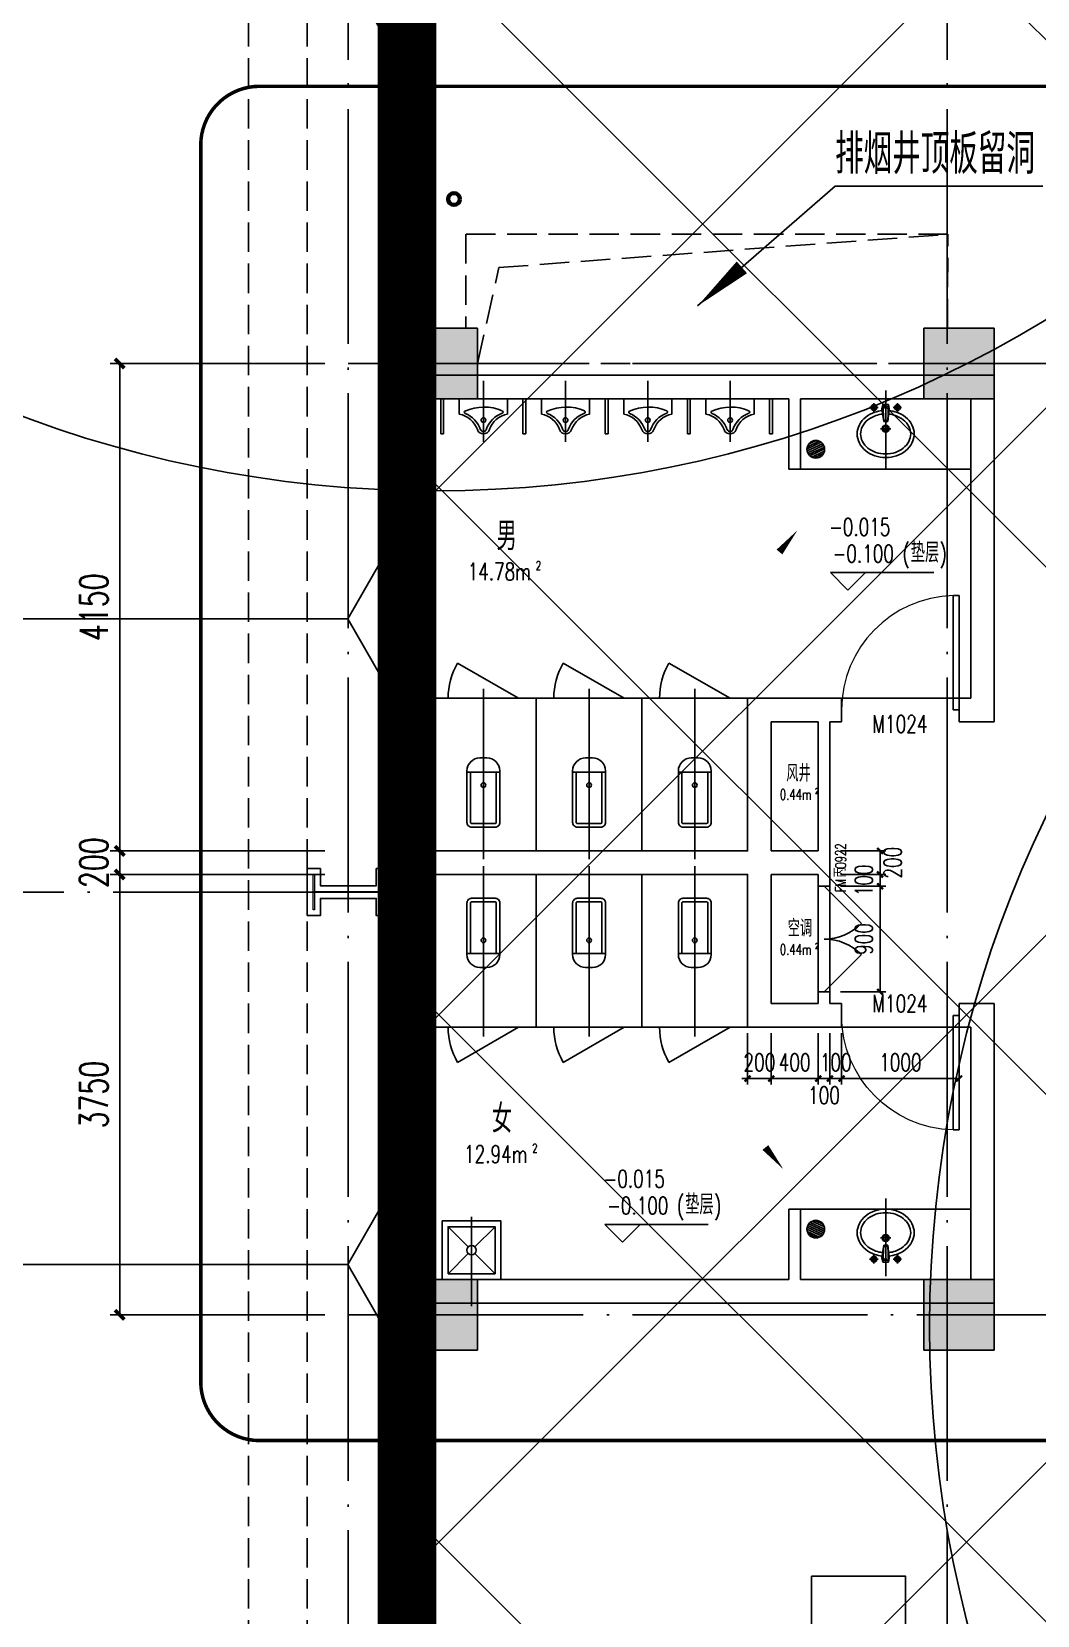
# Model space of a CAD drawing. Extents: x -821772 to -21949, y 506164 to 1049594.
# Drawn here: x -147149 to -138588, y 780662 to 794145 of the extents above; entities that cross this region are included whole.
import ezdxf
from ezdxf.xclip import XClip

# ---------------------------------------------------------------- set-up
doc = ezdxf.new("R2010")
doc.units = 0
doc.header["$LTSCALE"] = 1000
doc.header["$MEASUREMENT"] = 0
doc.header["$XCLIPFRAME"] = 2
for name, pattern in [('10平面20250807_t3$0$10平面$1$DOTE', [2.42, 2, -0.2, 0.02, -0.2]), ('10平面20250807_t3$0$DASH', [0.35, 0.25, -0.1]), ('10平面20250807_t3$0$DOTE', [2.42, 2, -0.2, 0.02, -0.2]), ('DASH', [0.35, 0.25, -0.1])]:
    doc.linetypes.add(name, pattern=pattern)
doc.layers.get('Defpoints').update_dxf_attribs({"color": 210})
for name, color, linetype, lineweight in [('1-防火分区线', 201, 'DASH', 50), ('10平面20250807_t3$0$LG-ZF消防', 1, 'Continuous', 60), ('10平面20250807_t3$0$S-col', 8, 'Continuous', 0)]:
    doc.layers.add(name, color=color, linetype=linetype, lineweight=lineweight)
for name, color, linetype in [('10平面20250807_t3$0$10平面$1$A-AXIS-DOTE', 8, '10平面20250807_t3$0$10平面$1$DOTE'), ('10平面20250807_t3$0$A-AXIS-DOTE', 8, '10平面20250807_t3$0$DOTE'), ('10平面20250807_t3$0$A-AXIS-DP', 8, 'Continuous'), ('10平面20250807_t3$0$A-AXIS-SYMB', 8, 'Continuous'), ('10平面20250807_t3$0$A-CURTAIN', 8, 'Continuous'), ('10平面20250807_t3$0$A-HATCH-2', 8, 'Continuous'), ('10平面20250807_t3$0$A-LIN-V', 8, 'Continuous'), ('10平面20250807_t3$0$A-WC', 8, 'Continuous'), ('10平面20250807_t3$0$A-WINDOW', 8, 'Continuous'), ('10平面20250807_t3$0$A-防火门窗', 8, 'Continuous'), ('10平面20250807_t3$0$AS-COLN', 8, 'Continuous'), ('10平面20250807_t3$0$AS-WALL', 8, 'Continuous'), ('10平面20250807_t3$0$AS-结构边线层', 8, 'Continuous'), ('10平面20250807_t3$0$DIM_ELEV', 8, 'Continuous'), ('10平面20250807_t3$0$PUB_HATCH', 8, 'Continuous'), ('10平面20250807_t3$0$PUB_TEXT', 8, 'Continuous'), ('10平面20250807_t3$0$SB_ZF消火栓', 10, 'Continuous'), ('10平面20250807_t3$0$建-引出', 8, 'Continuous'), ('10平面20250807_t3$0$建-房间', 8, 'Continuous'), ('10平面20250807_t3$0$建-标高', 8, 'Continuous'), ('10平面20250807_t3$0$建-门', 8, 'Continuous'), ('10平面20250807_t3$0$建-门窗编号', 8, 'Continuous'), ('PUB_HATCH', 8, 'Continuous')]:
    doc.layers.add(name, color=color, linetype=linetype)
doc.styles.add('10平面20250807_t3$0$_TCH_DIM_T3', font='SIMPLEX', dxfattribs={"width": 0.705882, "bigfont": 'GBCBIG'})
doc.styles.add('10平面20250807_t3$0$A-AREA', font='SIMPLEX', dxfattribs={"bigfont": 'GBCBIG'})
doc.styles.add('10平面20250807_t3$0$A-STANDARD', font='SIMPLEX', dxfattribs={"bigfont": 'GBCBIG'})
doc.styles.add('10平面20250807_t3$0$A-WIN-LABEL', font='SIMPLEX', dxfattribs={"bigfont": 'GBCBIG'})
doc.dimstyles.new('10平面20250807_t3$0$_TCH_ARCH&&50', dxfattribs={"dimtxt": 148.75, "dimasz": 50, "dimexe": 50, "dimexo": 50, "dimgap": 63.125, "dimtad": 1, "dimdec": 0, "dimzin": 0, "dimdsep": 46, "dimtxsty": '10平面20250807_t3$0$_TCH_DIM_T3', "dimblk": '10平面20250807_t3$0$_ArchTick', "dimcen": 0.09, "dimclrt": 7, "dimazin": 2, "dimtfac": 1, "dimtdec": 0, "dimtix": 1, "dimtmove": 2, "dimatfit": 3, "dimfxl": 0, "dimtolj": 1, "dimtzin": 0, "dimarcsym": 0})
doc.dimstyles.new('10平面20250807_t3$0$_TCH_ARCH&&80', dxfattribs={"dimtxt": 238, "dimasz": 80, "dimexe": 80, "dimexo": 80, "dimgap": 101, "dimtad": 1, "dimdec": 0, "dimzin": 0, "dimdsep": 46, "dimtxsty": '10平面20250807_t3$0$_TCH_DIM_T3', "dimblk": '10平面20250807_t3$0$_ArchTick', "dimcen": 0.09, "dimclrt": 7, "dimazin": 2, "dimtfac": 1, "dimtdec": 0, "dimtix": 1, "dimtmove": 2, "dimatfit": 3, "dimfxl": 0, "dimtolj": 1, "dimtzin": 0, "dimarcsym": 0})

# ---------------------------------------------------------------- blocks, each defined once
blk = doc.blocks.new('10平面20250807_t3$0$dote')
at = {"layer": '10平面20250807_t3$0$A-AXIS-DOTE'}
for p, q in [((76282.2, -68993.9), (76282.2, 36606.4)), ((81382.2, -68993.9), (81382.2, 36662.3)), ((76882.2, -68810), (76882.2, 36400)), ((76282.2, -13500), (98661.5, -13500)), ((76282.2, -18000), (-41310, -18000)), ((76282.2, -21600), (98661.5, -21600))]:
    blk.add_line(p, q, dxfattribs=at)
blk = doc.blocks.new('10平面20250807_t3$0$10平面$0$A$C45A45C18')
at = {"color": 0}
for p, q in [((950, -325, 0), (1250, 195, 0)), ((-117, -125), (-117, 75)), ((-107, 85), (322, 85)), ((322, -165), (322, 115)), ((322, -135), (-107, -135))]:
    blk.add_line(p, q, dxfattribs=at)
at = {"color": 0, "elevation": 0}
blk.add_lwpolyline([(-350, 425), (950, 425), (950, -475), (-350, -475)], close=True, dxfattribs=at)
at = {"color": 0}
blk.add_lwpolyline([(-107, -165, -0.414214), (-147, -125), (-147, 75, -0.414214), (-107, 115), (332, 115, -0.414214), (442, 5), (442, -55, -0.414214), (332, -165)], format="xyb", close=True, dxfattribs=at)
blk.add_circle((211, -25), 20, dxfattribs=at)
for centre, radius, start, end in [((950, -325, 0), 600, 60, 90), ((-107, 75), 10, 90, 180), ((-107, -125), 10, 180, 270)]:
    blk.add_arc(centre, radius, start, end, dxfattribs=at)
for p in [(-147, -25), (211, -25)]:
    blk.add_point(p, dxfattribs=at)
at = {"layer": '10平面20250807_t3$0$10平面$1$A-AXIS-DOTE'}
blk.add_line((1031, -25), (-419, -25), dxfattribs=at)
blk = doc.blocks.new('10平面20250807_t3$0$10平面$0$$lvtry$00000224')
at = {"color": 0}
for p, q in [((-363, 0), (-363, -300)), ((-338, 0), (-363, 0)), ((-338, 0), (-338, -300)), ((337, 0), (337, -300)), ((362, 0), (337, 0)), ((362, 0), (362, -300)), ((-338, -300), (-363, -300)), ((362, -300), (337, -300))]:
    blk.add_line(p, q, dxfattribs=at)
at = {"color": 0, "elevation": 0}
blk.add_lwpolyline([(-205, -131), (-205, 0), (205, 0), (205, -131, 0.268068), (51, -263, -0.317765), (0, -300, -0.317765), (-51, -263, 0.268068)], format="xyb", close=True, dxfattribs=at)
at = {"color": 0}
blk.add_circle((0, -182, 0), 20, dxfattribs=at)
for centre, radius, start, end in [((-152, -115, 0), 10, 114.1084, 248.1394), ((5, -466, 0), 395, 66.6675, 114.1084), ((-243, -341, 0), 233, 19.2639, 68.1394), ((243, -341, 0), 233, 110.4941, 160.7361), ((158, -113, 0), 10, 290.4941, 66.6675), ((0, -256, 0), 24, 199.2639, 269.4998), ((0, -256, 0), 24, 270.5002, 340.7361)]:
    blk.add_arc(centre, radius, start, end, dxfattribs=at)
blk.add_point((0, -182, 0), dxfattribs=at)
at = {"layer": '10平面20250807_t3$0$10平面$1$A-AXIS-DOTE'}
blk.add_lwpolyline([(0, 153), (0, -367)], dxfattribs=at)
blk = doc.blocks.new('10平面20250807_t3$0$A$C34D37DA4')
at = {"ltscale": 0.5}
for points in [[(-250, -108), (250, -108), (250, 392), (-250, 392)], [(-200, -58), (200, -58), (200, 342), (-200, 342)]]:
    blk.add_lwpolyline(points, close=True, dxfattribs=at)
for points in [[(-200, 342), (-28, 171)], [(28, 171), (200, 342)], [(-200, -58), (-28, 114)], [(28, 114), (200, -58)]]:
    blk.add_lwpolyline(points, dxfattribs=at)
blk.add_circle((0, 142), 40, dxfattribs=at)
at = {"layer": '10平面20250807_t3$0$A-AXIS-DOTE'}
blk.add_lwpolyline([(0, 427), (0, -333)], dxfattribs=at)
blk = doc.blocks.new('10平面20250807_t3$0$345345345')
at = {"layer": '10平面20250807_t3$0$A-WC'}
h = blk.add_hatch(dxfattribs=at)
h.set_pattern_fill('ANSI31', color=256, scale=20)
h.set_pattern_definition([(45, (0, 0), (-22.4506403, 22.4506403), [])])
edge = h.paths.add_edge_path()
edge.add_arc((84993, -2400003), 150, 0, 360)
blk.add_circle((84993, -2400003), 150, dxfattribs=at)
blk = doc.blocks.new('10平面20250807_t3$0$$DorLib2D$00000001')
for p, q in [((0.45, 0.975), (0.5, 0.975)), ((0.45, 0), (0.45, 0.975)), ((0.5, 0), (0.5, 0.975)), ((0.5, 0), (0.45, 0))]:
    blk.add_line(p, q)
at = {"lineweight": 13}
blk.add_arc((0.475, 0), 0.975, 91.4693, 180, dxfattribs=at)
blk = doc.blocks.new('10平面20250807_t3$0$$DorLib2D$00000116')
at = {"color": 0}
for p, q in [((-0.5, 0), (-0.146, 0.354)), ((0.5, 0), (0.146, 0.354))]:
    blk.add_line(p, q, dxfattribs=at)
for centre, start, end in [((-0.5, 0), 0, 45), ((0.5, 0), 135, 180)]:
    blk.add_arc(centre, 0.5, start, end, dxfattribs=at)
blk = doc.blocks.new('10平面20250807_t3$0$33333333')
at = {"layer": '10平面20250807_t3$0$10平面$1$A-AXIS-DOTE'}
for points in [[(-140279, 791090), (-140279, 790430)], [(-140279, 783550), (-140279, 784210)]]:
    blk.add_lwpolyline(points, dxfattribs=at)
at = {"layer": '10平面20250807_t3$0$A-AXIS-SYMB'}
for points in [[(-141450, 789390, 0, 0, 0), (-141030, 789900, 0, 64, 0), (-141183, 789715, 0, 0, 0)], [(-141570, 784970, 0, 0, 0), (-141150, 784460, 0, 64, 0), (-141303, 784645, 0, 0, 0)]]:
    blk.add_lwpolyline(points, format="xyseb", dxfattribs=at)
at = {"layer": '10平面20250807_t3$0$A-WC'}
for p, q in [((-140416, 790946), (-140343, 790946)), ((-140379, 790983), (-140379, 790909)), ((-140304, 790972), (-140311, 790933)), ((-140311, 790933), (-140296, 790826)), ((-140304, 790972), (-140254, 790972)), ((-140304, 790972), (-140296, 790826)), ((-140303, 790953), (-140255, 790953)), ((-140254, 790972), (-140262, 790826)), ((-140248, 790933), (-140262, 790826)), ((-140254, 790972), (-140248, 790933)), ((-140216, 790946), (-140143, 790946)), ((-140179, 790983), (-140179, 790909)), ((-140296, 790836), (-140262, 790836)), ((-140296, 790826), (-140262, 790826)), ((-140279, 790810), (-140279, 790720)), ((-140324, 790765), (-140234, 790765)), ((-139554, 790420), (-141004, 790420)), ((-139554, 784120), (-141004, 784120)), ((-140279, 783830), (-140279, 783920)), ((-140324, 783875), (-140234, 783875)), ((-140311, 783707), (-140296, 783814)), ((-140304, 783668), (-140296, 783814)), ((-140296, 783814), (-140262, 783814)), ((-140296, 783804), (-140262, 783804)), ((-140254, 783668), (-140262, 783814)), ((-140248, 783707), (-140262, 783814)), ((-140416, 783694), (-140343, 783694)), ((-140379, 783657), (-140379, 783731)), ((-140304, 783668), (-140311, 783707)), ((-140304, 783668), (-140254, 783668)), ((-140303, 783687), (-140255, 783687)), ((-140254, 783668), (-140248, 783707)), ((-140216, 783694), (-140143, 783694)), ((-140179, 783657), (-140179, 783731))]:
    blk.add_line(p, q, dxfattribs=at)
for points in [[(-140309, 790919, 0.055034), (-140372, 790905, 0.088849), (-140448, 790864, 0.104988), (-140503, 790797, 0.12017), (-140522, 790720, 0.12017), (-140503, 790643, 0.104988), (-140448, 790576, 0.088849), (-140372, 790535, 0.080052), (-140279, 790520, 0.080052)], [(-140279, 790520, 0.080052), (-140186, 790535, 0.088849), (-140110, 790576, 0.104988), (-140055, 790643, 0.12017), (-140036, 790720, 0.12017), (-140055, 790797, 0.104988), (-140110, 790864, 0.088849), (-140186, 790905, 0.055034), (-140250, 790919, 0.080052)], [(-140305, 790889, 0.056066), (-140363, 790877, 0.088849), (-140430, 790840, 0.104988), (-140477, 790783, 0.12017), (-140492, 790720, 0.12017), (-140477, 790657, 0.104988), (-140430, 790600, 0.088849), (-140363, 790563, 0.080052), (-140279, 790550, 0.080052)], [(-140279, 790550, 0.080052), (-140196, 790563, 0.088849), (-140129, 790600, 0.104988), (-140082, 790657, 0.12017), (-140066, 790720, 0.12017), (-140082, 790783, 0.104988), (-140129, 790840, 0.088849), (-140196, 790877, 0.056066), (-140254, 790889, 0.080052)], [(-140309, 783721, -0.055034), (-140372, 783735, -0.088849), (-140448, 783776, -0.104988), (-140503, 783843, -0.12017), (-140522, 783920, -0.12017), (-140503, 783997, -0.104988), (-140448, 784064, -0.088849), (-140372, 784105, -0.080052), (-140279, 784120, -0.080052)], [(-140305, 783751, -0.056066), (-140363, 783763, -0.088849), (-140430, 783800, -0.104988), (-140477, 783857, -0.12017), (-140492, 783920, -0.12017), (-140477, 783983, -0.104988), (-140430, 784040, -0.088849), (-140363, 784077, -0.080052), (-140279, 784090, -0.080052)], [(-140279, 784120, -0.080052), (-140186, 784105, -0.088849), (-140110, 784064, -0.104988), (-140055, 783997, -0.12017), (-140036, 783920, -0.12017), (-140055, 783843, -0.104988), (-140110, 783776, -0.088849), (-140186, 783735, -0.055034), (-140250, 783721, -0.080052)], [(-140279, 784090, -0.080052), (-140196, 784077, -0.088849), (-140129, 784040, -0.104988), (-140082, 783983, -0.12017), (-140066, 783920, -0.12017), (-140082, 783857, -0.104988), (-140129, 783800, -0.088849), (-140196, 783763, -0.056066), (-140254, 783751, -0.080052)]]:
    blk.add_lwpolyline(points, format="xyb", dxfattribs=at)
for centre, radius in [((-140379, 790946), 25), ((-140379, 790946), 15), ((-140179, 790946), 25), ((-140179, 790946), 15), ((-140279, 790765), 30), ((-140279, 790765), 20), ((-140279, 783875), 30), ((-140279, 783875), 20), ((-140379, 783694), 25), ((-140379, 783694), 15), ((-140179, 783694), 25), ((-140179, 783694), 15)]:
    blk.add_circle(centre, radius, dxfattribs=at)
for centre, start, end in [((-140280, 790945), 80.5252, 279.4748), ((-140278, 790945), 260.5252, 99.4748), ((-140280, 783695), 80.5252, 279.4748), ((-140278, 783695), 260.5252, 99.4748)]:
    blk.add_arc(centre, 7.19, start, end, dxfattribs=at)
at = {"layer": '10平面20250807_t3$0$A-防火门窗'}
for p, q in [((-140854, 786870), (-140854, 785970)), ((-140754, 786870), (-140754, 785970))]:
    blk.add_line(p, q, dxfattribs=at)
at = {"layer": '10平面20250807_t3$0$AS-WALL'}
for p, q in [((-144354, 791220), (-141054, 791220)), ((-144354, 791220), (-144354, 787070)), ((-141054, 791220), (-139354, 791220)), ((-139354, 791220), (-139354, 791120)), ((-139354, 791120), (-139354, 791120)), ((-139354, 791120), (-139354, 790920)), ((-144154, 791020), (-141104, 791020)), ((-144154, 791020), (-144154, 787170)), ((-141104, 791020), (-141104, 790420)), ((-141004, 791020), (-141004, 790420)), ((-141004, 791020), (-139554, 791020)), ((-139554, 791020), (-139554, 791020)), ((-139554, 791020), (-139554, 788470)), ((-139354, 790920), (-139354, 790920)), ((-139354, 790920), (-139354, 788270)), ((-141004, 790420), (-141104, 790420)), ((-141454, 788470), (-141454, 787170)), ((-141454, 788470), (-140804, 788470)), ((-140654, 788470), (-140804, 788470)), ((-140654, 788270), (-140654, 788470)), ((-139554, 788470), (-139654, 788470)), ((-139654, 788470), (-139654, 788270)), ((-141254, 788270), (-141254, 787170)), ((-141254, 788270), (-140854, 788270)), ((-140854, 788270), (-140854, 787170)), ((-140754, 788270), (-140654, 788270)), ((-140754, 788270), (-140754, 787070)), ((-139654, 788270), (-139354, 788270)), ((-144154, 787170), (-141454, 787170)), ((-141254, 787170), (-140854, 787170)), ((-144354, 787070), (-144354, 783320)), ((-140754, 786870), (-140754, 787070)), ((-144154, 786970), (-141454, 786970)), ((-144154, 786970), (-144154, 783520)), ((-141454, 786970), (-141454, 785670)), ((-141254, 786970), (-140854, 786970)), ((-141254, 786970), (-141254, 785870)), ((-140854, 786970), (-140854, 786870)), ((-140854, 786870), (-140754, 786870)), ((-140754, 785970), (-140854, 785970)), ((-140854, 785970), (-140854, 785870)), ((-140754, 785870), (-140754, 785970)), ((-141254, 785870), (-140854, 785870)), ((-140654, 785870), (-140754, 785870)), ((-140654, 785670), (-140654, 785870)), ((-139354, 785870), (-139654, 785870)), ((-139654, 785870), (-139654, 785670)), ((-139354, 785870), (-139354, 783320)), ((-141454, 785670), (-140804, 785670)), ((-140804, 785670), (-140654, 785670)), ((-139654, 785670), (-139554, 785670)), ((-139554, 785670), (-139554, 783520)), ((-141104, 783520), (-141104, 784120)), ((-141104, 784120), (-141004, 784120)), ((-141004, 783520), (-141004, 784120)), ((-144154, 783520), (-141104, 783520)), ((-141004, 783520), (-139554, 783520)), ((-144354, 783320), (-141054, 783320)), ((-141054, 783320), (-139354, 783320))]:
    blk.add_line(p, q, dxfattribs=at)
at = {"layer": '10平面20250807_t3$0$建-门'}
for p, q in [((-140654, 788470), (-139654, 788470)), ((-140654, 785670), (-139654, 785670))]:
    blk.add_line(p, q, dxfattribs=at)
at = {"layer": '10平面20250807_t3$0$A-CURTAIN', "zscale": 0.4999999999999999}
for p, xscale, yscale, rotation in [((233607, 1931455), 0.4999999999999999, 0.4999999999999999, 339.7997433646614), ((233607, -356915), -0.4999999999999994, 0.4999999999999994, 200.2002566353386)]:
    blk.add_blockref('10平面20250807_t3$0$345345345', p, dxfattribs=dict(at, xscale=xscale, yscale=yscale, rotation=rotation))
at = {"layer": '10平面20250807_t3$0$A-WC'}
for name, p, rotation in [('10平面20250807_t3$0$10平面$0$$lvtry$00000224', (-143704, 791020), 359.9999983479594), ('10平面20250807_t3$0$10平面$0$$lvtry$00000224', (-143004, 791020), 359.9999983479594), ('10平面20250807_t3$0$10平面$0$$lvtry$00000224', (-142304, 791020), 359.9999983479594), ('10平面20250807_t3$0$10平面$0$$lvtry$00000224', (-141604, 791020), 359.9999983479594), ('10平面20250807_t3$0$10平面$0$A$C45A45C18', (-143729, 787520, 0), 90.00000039933396), ('10平面20250807_t3$0$10平面$0$A$C45A45C18', (-142829, 787520, 0), 90.00000039933396), ('10平面20250807_t3$0$10平面$0$A$C45A45C18', (-141929, 787520, 0), 90.00000039933396)]:
    blk.add_blockref(name, p, dxfattribs=dict(at, rotation=rotation))
at = {"layer": '10平面20250807_t3$0$A-WC', "xscale": -1, "rotation": 89.99999962537163}
for p in [(-143729, 786620, 0), (-142829, 786620, 0), (-141929, 786620, 0)]:
    blk.add_blockref('10平面20250807_t3$0$10平面$0$A$C45A45C18', p, dxfattribs=at)
at = {"layer": '10平面20250807_t3$0$A-WC'}
blk.add_blockref('10平面20250807_t3$0$A$C34D37DA4', (-143804, 783628), dxfattribs=at)
at = {"layer": '10平面20250807_t3$0$A-防火门窗', "xscale": -900, "yscale": 900, "zscale": 100, "rotation": 269.9999999605117}
blk.add_blockref('10平面20250807_t3$0$$DorLib2D$00000116', (-140804, 786420), dxfattribs=at)
at = {"layer": '10平面20250807_t3$0$建-门'}
ref = blk.add_blockref('10平面20250807_t3$0$$DorLib2D$00000001', (-140154, 788370), dxfattribs=dict(at, xscale=1000, yscale=1000, zscale=199.9999999999999, rotation=359.9999998238549))
ref.add_attrib('A', 'M1024', (-140392, 788176), dxfattribs={"layer": '10平面20250807_t3$0$建-门窗编号', "ltscale": 500, "height": 148.8, "rotation": 360, "style": '10平面20250807_t3$0$A-WIN-LABEL', "width": 0.705882})
ref = blk.add_blockref('10平面20250807_t3$0$$DorLib2D$00000001', (-140154, 785770), dxfattribs=dict(at, xscale=1000, yscale=-1000, zscale=199.9999999999999, rotation=2.705098788484255e-08))
ref.add_attrib('A', 'M1024', (-140392, 785796), dxfattribs={"layer": '10平面20250807_t3$0$建-门窗编号', "ltscale": 500, "height": 148.8, "rotation": 0, "style": '10平面20250807_t3$0$A-WIN-LABEL', "width": 0.705882})
at = {"layer": '10平面20250807_t3$0$A-防火门窗', "style": '10平面20250807_t3$0$A-AREA'}
for s, p in [('风井', (-141125, 787760)), ('空调', (-141113, 786440))]:
    blk.add_text(s, height=144.7, dxfattribs=at).set_placement(p)
at = {"layer": '10平面20250807_t3$0$A-防火门窗', "style": '10平面20250807_t3$0$A-AREA', "width": 0.705882}
for s, height, p in [('0.44m', 89.2, (-141180, 787606)), ('2', 44.6, (-140880, 787659)), ('0.44m', 89.2, (-141180, 786286)), ('2', 44.6, (-140880, 786339))]:
    blk.add_text(s, height=height, dxfattribs=at).set_placement(p)
at = {"layer": '10平面20250807_t3$0$建-房间', "style": '10平面20250807_t3$0$A-AREA'}
for s, p in [('男', (-143592, 789730)), ('女', (-143632, 784770))]:
    blk.add_text(s, height=241, dxfattribs=at).set_placement(p)
at = {"layer": '10平面20250807_t3$0$建-房间', "style": '10平面20250807_t3$0$A-AREA', "width": 0.705882}
for s, height, p in [('14.78m', 148.8, (-143838, 789474)), ('2', 74.4, (-143258, 789562)), ('12.94m', 148.8, (-143868, 784514)), ('2', 74.4, (-143288, 784602))]:
    blk.add_text(s, height=height, dxfattribs=at).set_placement(p)
at = {"layer": '10平面20250807_t3$0$建-门窗编号', "style": '10平面20250807_t3$0$A-WIN-LABEL', "width": 0.705882}
for s, p in [('0922', (-140618, 787019)), ('FM', (-140618, 786819))]:
    blk.add_text(s, height=89.2, rotation=90, dxfattribs=at).set_placement(p)
at = {"layer": '10平面20250807_t3$0$建-门窗编号', "style": '10平面20250807_t3$0$A-WIN-LABEL'}
blk.add_text('丙', height=101, rotation=90, dxfattribs=at).set_placement((-140618, 786945))
blk = doc.blocks.new('10平面20250807_t3$0$43243')
at = {"layer": '10平面20250807_t3$0$AS-结构边线层'}
for points in [[(-162964, 741250), (-156244, 741250), (-156244, 741420), (-149304, 741420), (-149304, 741670), (-147204, 741670), (-147204, 741420), (-144054, 741420), (-144054, 832220)], [(-143954, 832220), (-143954, 741420), (-143154, 741420), (-143154, 741720), (-140454, 741720), (-140454, 741420), (-128354, 741420), (-128354, 741420), (-128354, 741820), (-128054, 741820), (-128054, 774220), (-128354, 774220), (-128354, 774520), (-131054, 774520), (-131054, 782920), (-128354, 782920), (-128354, 783220), (-128054, 783220), (-128054, 818320)]]:
    blk.add_lwpolyline(points, dxfattribs=at)
at = {"layer": '10平面20250807_t3$0$AS-结构边线层', "linetype": '10平面20250807_t3$0$DASH'}
blk.add_lwpolyline([(-143454, 792420), (-143454, 791620), (-143354, 791620), (-143354, 791320), (-139554, 791320), (-139554, 791620), (-139354, 791620), (-139350, 792420)], close=True, dxfattribs=at)
blk.add_lwpolyline([(-143354, 791320), (-143171, 792137), (-139350, 792420)], dxfattribs=at)
blk = doc.blocks.new('10平面20250807_t3$0$_FZH')
at = {"layer": '10平面20250807_t3$0$A-HATCH-2'}
blk.add_lwpolyline([(-0.437, -0.25), (-0.437, 0.25), (-0.297, 0.25), (-0.297, 0.067), (0.298, 0.067), (0.298, 0.25), (0.438, 0.25), (0.438, -0.25), (0.298, -0.25), (0.298, -0.068), (-0.297, -0.068), (-0.297, -0.25)], close=True, dxfattribs=at)
at = {"layer": '10平面20250807_t3$0$S-col'}
blk.add_lwpolyline([(-0.375, -0.188), (-0.375, 0.187), (-0.36, 0.187), (-0.36, 0.005), (0.36, 0.005), (0.36, 0.187), (0.375, 0.187), (0.375, -0.188), (0.36, -0.188), (0.36, -0.005), (-0.36, -0.005), (-0.36, -0.188)], close=True, dxfattribs=at)
blk = doc.blocks.new('10平面20250807_t3$0$w4234324')
at = {"xscale": 800.0000000000005, "yscale": 800.0000000000005, "zscale": 800.0000000000005}
blk.add_blockref('10平面20250807_t3$0$_FZH', (-144454, 786820), dxfattribs=at)
blk = doc.blocks.new('10平面20250807_t3$0$3243243')
at = {"layer": '10平面20250807_t3$0$A-HATCH-2', "linetype": '10平面20250807_t3$0$DASH'}
for p, q in [((-145304.2, 741520), (-145304.2, 822870)), ((-144804.2, 741520), (-144804.2, 822870))]:
    blk.add_line(p, q, dxfattribs=at)
blk = doc.blocks.new('10平面20250807_t3$0$3132')
at = {"layer": '10平面20250807_t3$0$DIM_ELEV', "linetype": '10平面20250807_t3$0$DASH', "const_width": 30}
blk.add_lwpolyline([(-145210, 793680), (-138230, 793680, -0.414214), (-137730, 793180), (-137730, 782650, -0.414214), (-138230, 782150), (-145210, 782150, -0.414214), (-145710, 782650), (-145710, 793180, -0.414214)], format="xyb", close=True, dxfattribs=at)
blk = doc.blocks.new('10平面20250807_t3$0$333')
at = {"layer": '10平面20250807_t3$0$A-WC'}
blk.add_lwpolyline([(-139709.4, 776495), (-140509.4, 776495), (-140509.4, 780995), (-139709.4, 780995)], close=True, dxfattribs=at)
blk = doc.blocks.new('10平面20250807_t3$0$A$C5D961328')
at = {"layer": '10平面20250807_t3$0$SB_ZF消火栓'}
blk.add_hatch(color=256, dxfattribs=at).paths.add_polyline_path([(0, 40), (700, 40), (700, 240)])
at = {"layer": '10平面20250807_t3$0$A-LIN-V', "ltscale": 500}
blk.add_circle((350, 40), 10001, dxfattribs=at)
at = {"layer": '10平面20250807_t3$0$SB_ZF消火栓'}
for p, q in [((700, 240), (0, 240)), ((0, 240), (0, 40)), ((700, 240), (0, 40)), ((700, 240), (700, 40)), ((0, 40), (700, 40))]:
    blk.add_line(p, q, dxfattribs=at)
at = {"layer": '10平面20250807_t3$0$SB_ZF消火栓', "color": 1}
blk.add_circle((140, 140), 32.5, dxfattribs=at)
blk = doc.blocks.new('10平面20250807_t3$0$43242343')
at = {"layer": '10平面20250807_t3$0$LG-ZF消防', "linetype": 'Continuous'}
for centre in [(-143554, 792720), (-144054, 787123)]:
    blk.add_circle(centre, 50, dxfattribs=at)
blk = doc.blocks.new('10平面20250807_t3$0$234243242332')
at = {"layer": '10平面20250807_t3$0$LG-ZF消防', "linetype": 'Continuous'}
blk.add_blockref('10平面20250807_t3$0$43242343', (0, 0), dxfattribs=at)
at = {"layer": '10平面20250807_t3$0$SB_ZF消火栓', "xscale": -1, "rotation": 270}
blk.add_blockref('10平面20250807_t3$0$A$C5D961328', (-143756, 799887), dxfattribs=at)
at = {"layer": '10平面20250807_t3$0$SB_ZF消火栓', "rotation": 90}
blk.add_blockref('10平面20250807_t3$0$A$C5D961328', (-143914, 787223), dxfattribs=at)
at = {"layer": '10平面20250807_t3$0$SB_ZF消火栓', "xscale": -1}
blk.add_blockref('10平面20250807_t3$0$A$C5D961328', (-129154, 783080), dxfattribs=at)
blk = doc.blocks.new('10平面20250807_t3$0$w4324323333')
at = {"layer": '10平面20250807_t3$0$AS-COLN'}
for p, q in [((-143354, 791620), (-143954, 791620)), ((-143954, 791620), (-143954, 791020)), ((-143354, 791020), (-143354, 791620)), ((-138954, 791620), (-139554, 791620)), ((-139554, 791620), (-139554, 791020)), ((-138954, 791020), (-138954, 791620)), ((-143954, 791020), (-143354, 791020)), ((-139554, 791020), (-138954, 791020)), ((-143354, 783520), (-143954, 783520)), ((-143954, 783520), (-143954, 782920)), ((-143354, 782920), (-143354, 783520)), ((-138954, 783520), (-139554, 783520)), ((-139554, 783520), (-139554, 782920)), ((-138954, 782920), (-138954, 783520)), ((-143954, 782920), (-143354, 782920)), ((-139554, 782920), (-138954, 782920))]:
    blk.add_line(p, q, dxfattribs=at)
blk = doc.blocks.new('10平面20250807_t3$0$_ArchTick')
at = {"color": 0, "linetype": 'ByBlock', "const_width": 0.4}
blk.add_lwpolyline([(-0.5, -0.5), (0.5, 0.5)], dxfattribs=at)
blk = doc.blocks.new('*D11421')
at = {"layer": '10平面20250807_t3$0$A-AXIS-DP', "color": 0, "lineweight": -2}
for p, q in [((-140264, 786870), (-139877, 786870)), ((-139927, 785970), (-139927, 786870)), ((-140264, 785970), (-139877, 785970))]:
    blk.add_line(p, q, dxfattribs=at)
at = {"layer": 'Defpoints', "color": 0}
for p in [(-140314, 786870), (-139927, 786870), (-140314, 785970)]:
    blk.add_point(p, dxfattribs=at)
at = {"layer": '10平面20250807_t3$0$A-AXIS-DP', "color": 0, "lineweight": -2, "xscale": 50, "yscale": 50, "zscale": 50}
for p, rotation in [((-139927, 786870), 90), ((-139927, 785970), 270)]:
    blk.add_blockref('10平面20250807_t3$0$_ArchTick', p, dxfattribs=dict(at, rotation=rotation))
at = {"layer": '10平面20250807_t3$0$A-AXIS-DP', "color": 7, "insert": (-140065, 786420), "char_height": 148.8, "attachment_point": 5, "rotation": 90, "style": '10平面20250807_t3$0$_TCH_DIM_T3'}
blk.add_mtext('\\A1;900', dxfattribs=at)
blk = doc.blocks.new('*D11422')
at = {"layer": '10平面20250807_t3$0$A-AXIS-DP', "color": 0, "lineweight": -2}
for p, q in [((-139927, 786970), (-139927, 787020)), ((-140264, 786970), (-139877, 786970)), ((-140264, 786870), (-139877, 786870)), ((-139927, 786870), (-139927, 786970)), ((-139927, 786870), (-139927, 786820))]:
    blk.add_line(p, q, dxfattribs=at)
at = {"layer": 'Defpoints', "color": 0}
for p in [(-140314, 786970), (-140314, 786870), (-139927, 786970)]:
    blk.add_point(p, dxfattribs=at)
at = {"layer": '10平面20250807_t3$0$A-AXIS-DP', "color": 0, "lineweight": -2, "xscale": 50, "yscale": 50, "zscale": 50}
for p, rotation in [((-139927, 786970), 270), ((-139927, 786870), 90)]:
    blk.add_blockref('10平面20250807_t3$0$_ArchTick', p, dxfattribs=dict(at, rotation=rotation))
at = {"layer": '10平面20250807_t3$0$A-AXIS-DP', "color": 7, "insert": (-140065, 786920), "char_height": 148.8, "attachment_point": 5, "rotation": 90, "style": '10平面20250807_t3$0$_TCH_DIM_T3'}
blk.add_mtext('\\A1;100', dxfattribs=at)
blk = doc.blocks.new('*D11423')
at = {"layer": '10平面20250807_t3$0$A-AXIS-DP', "color": 0, "lineweight": -2}
for p, q in [((-140264, 787170), (-139877, 787170)), ((-139927, 786970), (-139927, 787170)), ((-140264, 786970), (-139877, 786970))]:
    blk.add_line(p, q, dxfattribs=at)
at = {"layer": 'Defpoints', "color": 0}
for p in [(-140314, 787170), (-139927, 787170), (-140314, 786970)]:
    blk.add_point(p, dxfattribs=at)
at = {"layer": '10平面20250807_t3$0$A-AXIS-DP', "color": 0, "lineweight": -2, "xscale": 50, "yscale": 50, "zscale": 50}
for p, rotation in [((-139927, 787170), 90), ((-139927, 786970), 270)]:
    blk.add_blockref('10平面20250807_t3$0$_ArchTick', p, dxfattribs=dict(at, rotation=rotation))
at = {"layer": '10平面20250807_t3$0$A-AXIS-DP', "color": 7, "insert": (-139820, 787070), "char_height": 148.8, "attachment_point": 5, "rotation": 90, "style": '10平面20250807_t3$0$_TCH_DIM_T3'}
blk.add_mtext('\\A1;200', dxfattribs=at)
blk = doc.blocks.new('*D11424')
at = {"layer": '10平面20250807_t3$0$A-AXIS-DP', "color": 0, "lineweight": -2}
for p, q in [((-140254, 785620), (-140254, 785182)), ((-139254, 785620), (-139254, 785182)), ((-140254, 785232), (-139254, 785232))]:
    blk.add_line(p, q, dxfattribs=at)
at = {"layer": 'Defpoints', "color": 0}
for p in [(-140254, 785670), (-139254, 785670), (-139254, 785232)]:
    blk.add_point(p, dxfattribs=at)
at = {"layer": '10平面20250807_t3$0$A-AXIS-DP', "color": 0, "lineweight": -2, "xscale": 50, "yscale": 50, "zscale": 50, "rotation": 180}
blk.add_blockref('10平面20250807_t3$0$_ArchTick', (-140254, 785232), dxfattribs=at)
at = {"layer": '10平面20250807_t3$0$A-AXIS-DP', "color": 0, "lineweight": -2, "xscale": 50, "yscale": 50, "zscale": 50}
blk.add_blockref('10平面20250807_t3$0$_ArchTick', (-139254, 785232), dxfattribs=at)
at = {"layer": '10平面20250807_t3$0$A-AXIS-DP', "color": 7, "insert": (-139754, 785370), "char_height": 148.8, "attachment_point": 5, "style": '10平面20250807_t3$0$_TCH_DIM_T3'}
blk.add_mtext('\\A1;1000', dxfattribs=at)
blk = doc.blocks.new('*D11425')
at = {"layer": '10平面20250807_t3$0$A-AXIS-DP', "color": 0, "lineweight": -2}
for p, q in [((-140354, 785620), (-140354, 785182)), ((-140254, 785620), (-140254, 785182)), ((-140354, 785232), (-140404, 785232)), ((-140354, 785232), (-140254, 785232)), ((-140254, 785232), (-140204, 785232))]:
    blk.add_line(p, q, dxfattribs=at)
at = {"layer": 'Defpoints', "color": 0}
for p in [(-140354, 785670), (-140254, 785670), (-140254, 785232)]:
    blk.add_point(p, dxfattribs=at)
at = {"layer": '10平面20250807_t3$0$A-AXIS-DP', "color": 0, "lineweight": -2, "xscale": 50, "yscale": 50, "zscale": 50}
blk.add_blockref('10平面20250807_t3$0$_ArchTick', (-140354, 785232), dxfattribs=at)
at = {"layer": '10平面20250807_t3$0$A-AXIS-DP', "color": 0, "lineweight": -2, "xscale": 50, "yscale": 50, "zscale": 50, "rotation": 180}
blk.add_blockref('10平面20250807_t3$0$_ArchTick', (-140254, 785232), dxfattribs=at)
at = {"layer": '10平面20250807_t3$0$A-AXIS-DP', "color": 7, "insert": (-140304, 785370), "char_height": 148.8, "attachment_point": 5, "style": '10平面20250807_t3$0$_TCH_DIM_T3'}
blk.add_mtext('\\A1;100', dxfattribs=at)
blk = doc.blocks.new('*D11426')
at = {"layer": '10平面20250807_t3$0$A-AXIS-DP', "color": 0, "lineweight": -2}
for p, q in [((-140454, 785620), (-140454, 785182)), ((-140354, 785620), (-140354, 785182)), ((-140454, 785232), (-140504, 785232)), ((-140454, 785232), (-140354, 785232)), ((-140354, 785232), (-140304, 785232))]:
    blk.add_line(p, q, dxfattribs=at)
at = {"layer": 'Defpoints', "color": 0}
for p in [(-140454, 785670), (-140354, 785670), (-140354, 785232)]:
    blk.add_point(p, dxfattribs=at)
at = {"layer": '10平面20250807_t3$0$A-AXIS-DP', "color": 0, "lineweight": -2, "xscale": 50, "yscale": 50, "zscale": 50}
blk.add_blockref('10平面20250807_t3$0$_ArchTick', (-140454, 785232), dxfattribs=at)
at = {"layer": '10平面20250807_t3$0$A-AXIS-DP', "color": 0, "lineweight": -2, "xscale": 50, "yscale": 50, "zscale": 50, "rotation": 180}
blk.add_blockref('10平面20250807_t3$0$_ArchTick', (-140354, 785232), dxfattribs=at)
at = {"layer": '10平面20250807_t3$0$A-AXIS-DP', "color": 7, "insert": (-140404, 785090), "char_height": 148.8, "attachment_point": 5, "style": '10平面20250807_t3$0$_TCH_DIM_T3'}
blk.add_mtext('\\A1;100', dxfattribs=at)
blk = doc.blocks.new('*D11427')
at = {"layer": '10平面20250807_t3$0$A-AXIS-DP', "color": 0, "lineweight": -2}
for p, q in [((-140854, 785620), (-140854, 785182)), ((-140454, 785620), (-140454, 785182)), ((-140854, 785232), (-140454, 785232))]:
    blk.add_line(p, q, dxfattribs=at)
at = {"layer": 'Defpoints', "color": 0}
for p in [(-140854, 785670), (-140454, 785670), (-140454, 785232)]:
    blk.add_point(p, dxfattribs=at)
at = {"layer": '10平面20250807_t3$0$A-AXIS-DP', "color": 0, "lineweight": -2, "xscale": 50, "yscale": 50, "zscale": 50, "rotation": 180}
blk.add_blockref('10平面20250807_t3$0$_ArchTick', (-140854, 785232), dxfattribs=at)
at = {"layer": '10平面20250807_t3$0$A-AXIS-DP', "color": 0, "lineweight": -2, "xscale": 50, "yscale": 50, "zscale": 50}
blk.add_blockref('10平面20250807_t3$0$_ArchTick', (-140454, 785232), dxfattribs=at)
at = {"layer": '10平面20250807_t3$0$A-AXIS-DP', "color": 7, "insert": (-140654, 785370), "char_height": 148.8, "attachment_point": 5, "style": '10平面20250807_t3$0$_TCH_DIM_T3'}
blk.add_mtext('\\A1;400', dxfattribs=at)
blk = doc.blocks.new('*D11428')
at = {"layer": '10平面20250807_t3$0$A-AXIS-DP', "color": 0, "lineweight": -2}
for p, q in [((-141054, 785620), (-141054, 785182)), ((-140854, 785620), (-140854, 785182)), ((-141054, 785232), (-141104, 785232)), ((-141054, 785232), (-140854, 785232)), ((-140854, 785232), (-140804, 785232))]:
    blk.add_line(p, q, dxfattribs=at)
at = {"layer": 'Defpoints', "color": 0}
for p in [(-141054, 785670), (-140854, 785670), (-140854, 785232)]:
    blk.add_point(p, dxfattribs=at)
at = {"layer": '10平面20250807_t3$0$A-AXIS-DP', "color": 0, "lineweight": -2, "xscale": 50, "yscale": 50, "zscale": 50}
blk.add_blockref('10平面20250807_t3$0$_ArchTick', (-141054, 785232), dxfattribs=at)
at = {"layer": '10平面20250807_t3$0$A-AXIS-DP', "color": 0, "lineweight": -2, "xscale": 50, "yscale": 50, "zscale": 50, "rotation": 180}
blk.add_blockref('10平面20250807_t3$0$_ArchTick', (-140854, 785232), dxfattribs=at)
at = {"layer": '10平面20250807_t3$0$A-AXIS-DP', "color": 7, "insert": (-140954, 785370), "char_height": 148.8, "attachment_point": 5, "style": '10平面20250807_t3$0$_TCH_DIM_T3'}
blk.add_mtext('\\A1;200', dxfattribs=at)
blk = doc.blocks.new('*D11429')
at = {"layer": '10平面20250807_t3$0$A-AXIS-DP', "color": 0, "lineweight": -2}
for p, q in [((-144654, 791320), (-146480, 791320)), ((-146400, 787170), (-146400, 791320)), ((-144654, 787170), (-146480, 787170))]:
    blk.add_line(p, q, dxfattribs=at)
at = {"layer": 'Defpoints', "color": 0}
for p in [(-146400, 791320), (-144574, 791320), (-144574, 787170)]:
    blk.add_point(p, dxfattribs=at)
at = {"layer": '10平面20250807_t3$0$A-AXIS-DP', "color": 0, "lineweight": -2, "xscale": 80, "yscale": 80, "zscale": 80}
for p, rotation in [((-146400, 791320), 90), ((-146400, 787170), 270)]:
    blk.add_blockref('10平面20250807_t3$0$_ArchTick', p, dxfattribs=dict(at, rotation=rotation))
at = {"layer": '10平面20250807_t3$0$A-AXIS-DP', "color": 7, "insert": (-146620, 789245), "char_height": 238, "attachment_point": 5, "rotation": 90, "style": '10平面20250807_t3$0$_TCH_DIM_T3'}
blk.add_mtext('\\A1;4150', dxfattribs=at)
blk = doc.blocks.new('*D11430')
at = {"layer": '10平面20250807_t3$0$A-AXIS-DP', "color": 0, "lineweight": -2}
for p, q in [((-144654, 787170), (-146480, 787170)), ((-146400, 787170), (-146400, 787250)), ((-146400, 786970), (-146400, 787170)), ((-144654, 786970), (-146480, 786970)), ((-146400, 786970), (-146400, 786890))]:
    blk.add_line(p, q, dxfattribs=at)
at = {"layer": 'Defpoints', "color": 0}
for p in [(-146400, 787170), (-144574, 787170), (-144574, 786970)]:
    blk.add_point(p, dxfattribs=at)
at = {"layer": '10平面20250807_t3$0$A-AXIS-DP', "color": 0, "lineweight": -2, "xscale": 80, "yscale": 80, "zscale": 80}
for p, rotation in [((-146400, 787170), 270), ((-146400, 786970), 90)]:
    blk.add_blockref('10平面20250807_t3$0$_ArchTick', p, dxfattribs=dict(at, rotation=rotation))
at = {"layer": '10平面20250807_t3$0$A-AXIS-DP', "color": 7, "insert": (-146620, 787070), "char_height": 238, "attachment_point": 5, "rotation": 90, "style": '10平面20250807_t3$0$_TCH_DIM_T3'}
blk.add_mtext('\\A1;200', dxfattribs=at)
blk = doc.blocks.new('*D11431')
at = {"layer": '10平面20250807_t3$0$A-AXIS-DP', "color": 0, "lineweight": -2}
for p, q in [((-144654, 786970), (-146480, 786970)), ((-146400, 783220), (-146400, 786970)), ((-144654, 783220), (-146480, 783220))]:
    blk.add_line(p, q, dxfattribs=at)
at = {"layer": 'Defpoints', "color": 0}
for p in [(-146400, 786970), (-144574, 786970), (-144574, 783220)]:
    blk.add_point(p, dxfattribs=at)
at = {"layer": '10平面20250807_t3$0$A-AXIS-DP', "color": 0, "lineweight": -2, "xscale": 80, "yscale": 80, "zscale": 80}
for p, rotation in [((-146400, 786970), 90), ((-146400, 783220), 270)]:
    blk.add_blockref('10平面20250807_t3$0$_ArchTick', p, dxfattribs=dict(at, rotation=rotation))
at = {"layer": '10平面20250807_t3$0$A-AXIS-DP', "color": 7, "insert": (-146620, 785095), "char_height": 238, "attachment_point": 5, "rotation": 90, "style": '10平面20250807_t3$0$_TCH_DIM_T3'}
blk.add_mtext('\\A1;3750', dxfattribs=at)
blk = doc.blocks.new('10平面20250807_t3')
at = {"layer": '10平面20250807_t3$0$PUB_HATCH'}
for points in [[(-143954.2, 791020), (-143354.2, 791020), (-143354.2, 791620), (-143954.2, 791620)], [(-139554.2, 791020), (-138954.2, 791020), (-138954.2, 791620), (-139554.2, 791620)], [(-143954.2, 782920), (-143354.2, 782920), (-143354.2, 783520), (-143954.2, 783520)], [(-139554.2, 782920), (-138954.2, 782920), (-138954.2, 783520), (-139554.2, 783520)]]:
    blk.add_hatch(color=256, dxfattribs=at).paths.add_polyline_path(points)
at = {"layer": '10平面20250807_t3$0$AS-WALL'}
for p, q in [((-143954.2, 806220), (-143954.2, 770620)), ((-143754.2, 770720), (-143754.2, 806220))]:
    blk.add_line(p, q, dxfattribs=at)
at = {"layer": '10平面20250807_t3$0$建-引出'}
for p, q in [((-141480, 791810), (-140310, 792830)), ((-140310, 792830), (-138540, 792830))]:
    blk.add_line(p, q, dxfattribs=at)
blk.add_lwpolyline([(-141480, 791810, 0, 133.3, 0), (-141103.1, 792138.6, 0, 0, 0)], format="xyseb", dxfattribs=at)
at = {"layer": '10平面20250807_t3$0$建-标高'}
for p, q in [((-140200, 789390), (-140350, 789540)), ((-140350, 789540), (-139470, 789540)), ((-140200, 789390), (-140050, 789540)), ((-142120, 783840), (-142270, 783990)), ((-142270, 783990), (-141390, 783990)), ((-142120, 783840), (-141970, 783990))]:
    blk.add_line(p, q, dxfattribs=at)
blk.add_blockref('10平面20250807_t3$0$33333333', (400, 0))
at = {"layer": '10平面20250807_t3$0$A-AXIS-DP'}
for name in ['10平面20250807_t3$0$3132', '10平面20250807_t3$0$3243243', '10平面20250807_t3$0$333']:
    blk.add_blockref(name, (0, 0), dxfattribs=at)
at = {"layer": '10平面20250807_t3$0$A-WINDOW'}
for name in ['10平面20250807_t3$0$43243', '10平面20250807_t3$0$w4234324']:
    blk.add_blockref(name, (0, 0), dxfattribs=at)
at = {"layer": '10平面20250807_t3$0$AS-COLN'}
blk.add_blockref('10平面20250807_t3$0$w4324323333', (0, 0), dxfattribs=at)
at = {"layer": '10平面20250807_t3$0$AS-WALL'}
blk.add_blockref('10平面20250807_t3$0$dote', (-220736.4, 804820), dxfattribs=at)
at = {"layer": '10平面20250807_t3$0$SB_ZF消火栓', "linetype": 'Continuous'}
blk.add_blockref('10平面20250807_t3$0$234243242332', (0, 0), dxfattribs=at)
at = {"layer": '10平面20250807_t3$0$A-防火门窗', "style": '10平面20250807_t3$0$A-AREA'}
for s, p in [('风井', (-140725.3, 787760)), ('空调', (-140713.4, 786440))]:
    blk.add_text(s, height=144.68, dxfattribs=at).set_placement(p)
at = {"layer": '10平面20250807_t3$0$A-防火门窗', "style": '10平面20250807_t3$0$A-AREA', "width": 0.705882}
for s, height, p in [('0.44m', 89.25, (-140780.5, 787606.4)), ('2', 44.6, (-140480.5, 787658.9)), ('0.44m', 89.25, (-140780.5, 786286.4)), ('2', 44.6, (-140480.5, 786338.9))]:
    blk.add_text(s, height=height, dxfattribs=at).set_placement(p)
at = {"layer": '10平面20250807_t3$0$PUB_TEXT', "style": '10平面20250807_t3$0$A-STANDARD'}
for s, height, p in [('排烟井顶板留洞', 337.59, (-140309.4, 792935)), ('垫层', 168.79, (-139665.9, 789626.2)), ('垫层', 168.79, (-141585.9, 784076.2))]:
    blk.add_text(s, height=height, dxfattribs=at).set_placement(p)
at = {"layer": '10平面20250807_t3$0$PUB_TEXT', "style": '10平面20250807_t3$0$A-STANDARD', "width": 0.705882}
for s, height, p in [('-0.015', 148.75, (-140360.9, 789853.8)), ('-0.100', 148.75, (-140330.9, 789626.2)), ('(', 148.8, (-139735.9, 789626.2)), (')', 148.8, (-139420.2, 789626.2)), ('-0.015', 148.75, (-142280.9, 784303.8)), ('-0.100', 148.75, (-142250.9, 784076.2)), ('(', 148.8, (-141655.9, 784076.2)), (')', 148.8, (-141340.2, 784076.2))]:
    blk.add_text(s, height=height, dxfattribs=at).set_placement(p)
at = {"layer": '10平面20250807_t3$0$A-AXIS-DP'}
for p1, p2, distance, dimstyle, picture, middle in [((-144574.2, 787170), (-144574.2, 791320), 1825.8, '10平面20250807_t3$0$_TCH_ARCH&&80', '*D11429', (-146620, 789245)), ((-144574.2, 786970), (-144574.2, 787170), 1825.8, '10平面20250807_t3$0$_TCH_ARCH&&80', '*D11430', (-146620, 787070)), ((-144574.2, 783220), (-144574.2, 786970), 1825.8, '10平面20250807_t3$0$_TCH_ARCH&&80', '*D11431', (-146620, 785095)), ((-140314.2, 786870), (-140314.2, 786970), -387.1, '10平面20250807_t3$0$_TCH_ARCH&&50', '*D11422', (-140064.6, 786920)), ((-140314.2, 785970), (-140314.2, 786870), -387.1, '10平面20250807_t3$0$_TCH_ARCH&&50', '*D11421', (-140064.6, 786420)), ((-141054.2, 785670), (-140854.2, 785670), -437.5, '10平面20250807_t3$0$_TCH_ARCH&&50', '*D11428', (-140954.2, 785370)), ((-140854.2, 785670), (-140454.2, 785670), -437.5, '10平面20250807_t3$0$_TCH_ARCH&&50', '*D11427', (-140654.2, 785370)), ((-140354.2, 785670), (-140254.2, 785670), -437.5, '10平面20250807_t3$0$_TCH_ARCH&&50', '*D11425', (-140304.2, 785370)), ((-140254.2, 785670), (-139254.2, 785670), -437.5, '10平面20250807_t3$0$_TCH_ARCH&&50', '*D11424', (-139754.2, 785370))]:
    dim = blk.add_aligned_dim(p1=p1, p2=p2, distance=distance, dimstyle=dimstyle, dxfattribs=at)
    dim.commit()
    dim.dimension.update_dxf_attribs({"geometry": picture, "text_midpoint": middle})
for base, p1, p2, angle, picture, middle in [((-139927.1, 787170), (-140314.2, 786970), (-140314.2, 787170), 90, '*D11423', (-139820, 787070)), ((-140354.2, 785232.5), (-140454.2, 785670), (-140354.2, 785670), 360, '*D11426', (-140404.2, 785090))]:
    dim = blk.add_linear_dim(base=base, p1=p1, p2=p2, angle=angle, dimstyle='10平面20250807_t3$0$_TCH_ARCH&&50', dxfattribs=at)
    dim.commit()
    dim.dimension.update_dxf_attribs({"geometry": picture, "text_midpoint": middle, "dimtype": 129})

msp = doc.modelspace()

# ---------------------------------------------------------------- block references
at = {"ltscale": 100}
ref = msp.add_blockref('10平面20250807_t3', (0, 0), dxfattribs=at)
XClip(ref).set_block_clipping_path([(-386212.6353242097, 506163.79756496), (-21948.7593967821, 884998.2285294847)])

# ---------------------------------------------------------------- next in the draw order: hatches: boundary and pattern name
at = {"layer": 'PUB_HATCH', "ltscale": 5000}
h = msp.add_hatch(dxfattribs=at)
h.set_pattern_fill('HONEY', color=8, scale=2000)
h.set_pattern_definition([(0, (0, 0), (4762.5, 2749.63), [3175, -6350]), (120, (0, 0), (-4762.499, 2749.631), [3175, -6350]), (60, (0, 0), (0.0006, 5499.261), [-6350, 3175])])
h.paths.add_polyline_path([(-148304.2, 741220), (-148304.2, 741720), (-149704.2, 741720), (-149704.2, 741220), (-164804.2, 741220), (-164804.2, 741720), (-166204.2, 741720), (-166204.2, 741220), (-181304.2, 741220), (-181304.2, 741720), (-182704.2, 741720), (-182704.2, 741220), (-197804.2, 741220), (-197804.2, 741720), (-199204.2, 741720), (-199204.2, 741220), (-214304.2, 741220), (-214304.2, 741720), (-215704.2, 741720), (-215704.2, 741220), (-254554.2, 741220), (-254554.2, 760283.3), (-231116.1, 832520), (-215704.2, 832520), (-215704.2, 832020), (-214304.2, 832020), (-214304.2, 832520), (-182704.2, 832520), (-182704.2, 832020), (-181304.2, 832020), (-181304.2, 832520), (-157104.2, 832520), (-157104.2, 832020), (-155704.2, 832020), (-155704.2, 832520), (-143954.2, 832520), (-143954.2, 741220)])
h = msp.add_hatch(dxfattribs=at)
h.set_pattern_fill('ANSI37', color=8, scale=2000)
h.set_pattern_definition([(45, (0, 0), (-2245.064, 2245.064), []), (135, (0, 0), (-2245.064, -2245.064), [])])
h.paths.add_polyline_path([(-98054.2, 823320), (-113954.2, 823320), (-113954.2, 832520), (-112854.2, 832520), (-112854.2, 832220), (-110054.2, 832220), (-110054.2, 832520), (-98054.2, 832520)])
h.paths.add_polyline_path([(-143954.2, 832520), (-128054.2, 832520), (-128054.2, 782620), (-131454.2, 782620), (-131454.2, 774770), (-128054.2, 774770), (-128054.2, 741220), (-140054.2, 741220), (-140054.2, 741720), (-142854.2, 741720), (-142854.2, 741220), (-143954.2, 741220), (-143954.2, 823320)])

# ---------------------------------------------------------------- next in the draw order: linework, layer by layer
at = {"layer": '1-防火分区线', "color": 1, "linetype": 'DASH', "ltscale": 5, "const_width": 500}
msp.add_lwpolyline([(-143954.2, 832520), (-143954.2, 741220), (-148304.2, 741220), (-148304.2, 741720), (-149704.2, 741720), (-149704.2, 741220), (-164804.2, 741220), (-164804.2, 741720), (-166204.2, 741720), (-166204.2, 741220), (-181304.2, 741220), (-181304.2, 741720), (-182704.2, 741720), (-182704.2, 741220), (-197804.2, 741220), (-197804.2, 741720), (-199204.2, 741720), (-199204.2, 741220), (-214304.2, 741220)], dxfattribs=at)
msp.add_lwpolyline([(-143954.2, 832520), (-128054.2, 832520), (-128054.2, 782620), (-131454.2, 782620), (-131454.2, 774770), (-128054.2, 774770), (-128054.2, 741220), (-140054.2, 741220), (-140054.2, 741720), (-142854.2, 741720), (-142854.2, 741220), (-143954.2, 741220), (-143954.2, 823320)], close=True, dxfattribs=at)

doc.saveas('drawing.dxf')
